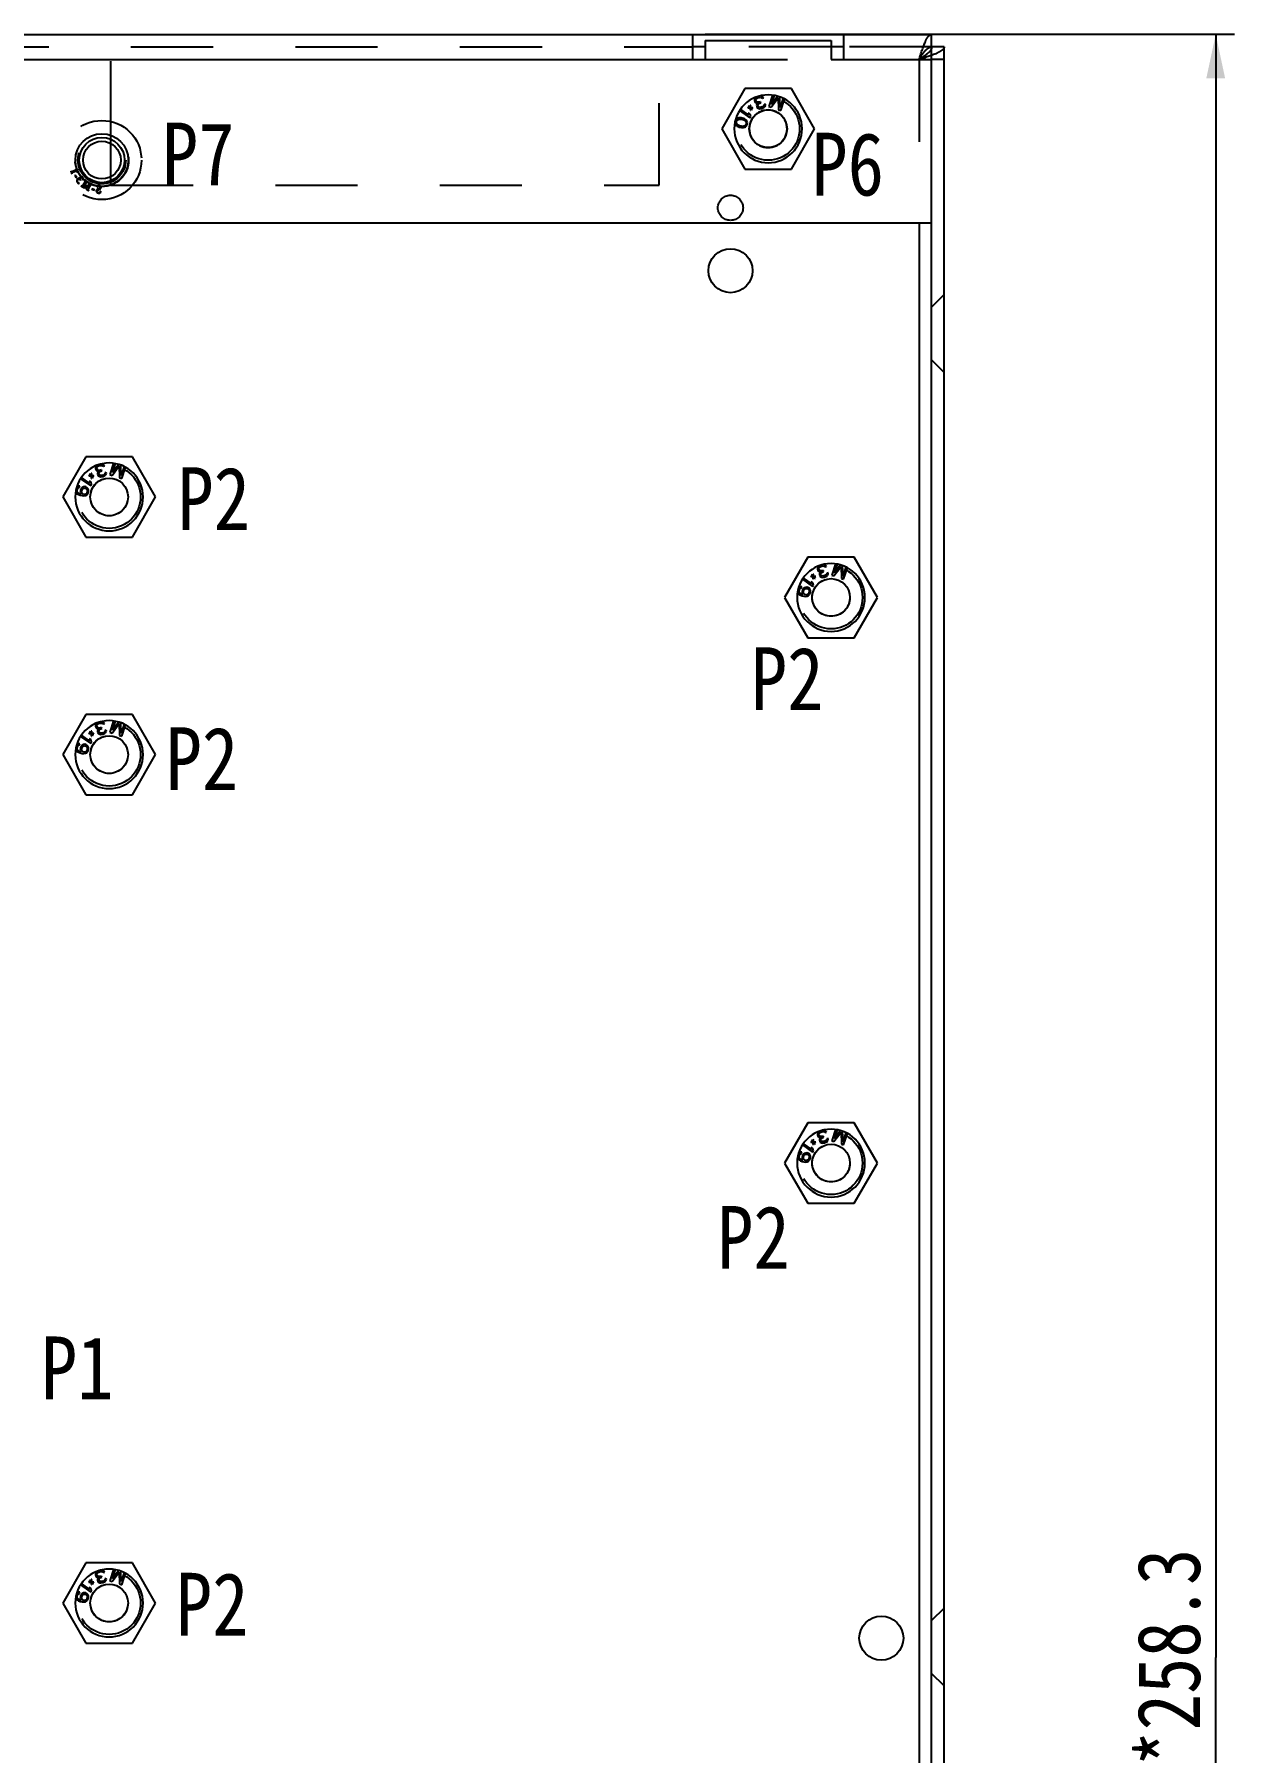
# Model space of a CAD drawing. Header units: millimetres. Extents: x 0 to 1189, y 25 to 866.
# Drawn here: x 501.5 to 597, y 466.1 to 602.8 of the extents above; entities that cross this region are included whole.
import ezdxf

# ---------------------------------------------------------------- set-up
doc = ezdxf.new("R2010")
doc.units = ezdxf.units.MM
doc.header["$LTSCALE"] = 65.395
doc.linetypes.add('HIDDEN', pattern=[0.2, 0.1, -0.1])
doc.layers.get('0').update_dxf_attribs({"linetype": 'CONTINUOUS'})
doc.layers.add('02___PRT_ALL_AXES', color=7, linetype='CONTINUOUS')
doc.layers.add('DEFAULT_2', color=8, linetype='HIDDEN')
doc.styles.get("Standard").update_dxf_attribs({"font": 'txt', "width": 0.85})
doc.dimstyles.new('DIMSTYLE_2', dxfattribs={"dimtxt": 5, "dimasz": 3.5, "dimexe": 1.5, "dimexo": 1, "dimgap": 1.25, "dimtad": 1, "dimdsep": 46, "dimtxsty": 'Standard', "dimblk": '_FILLED', "dimblk1": '_FILLED', "dimblk2": '_FILLED', "dimcen": 0.09, "dimadec": 0, "dimazin": 0, "dimtp": 0.5, "dimtm": 0.5, "dimtfac": 1, "dimtofl": 0, "dimtmove": 0, "dimatfit": 3, "dimldrblk": '_FILLED', "dimfxl": 0, "dimtolj": 1, "dimarcsym": 0})

# ---------------------------------------------------------------- blocks, each defined once
blk = doc.blocks.new('_FILLED')
at = {"color": 0, "linetype": 'ByBlock'}
blk.add_solid([(0, 0), (-1, 0.214), (-1, -0.214)], dxfattribs=at)
blk = doc.blocks.new('*D2')
at = {"color": 2, "linetype": 'Continuous', "transparency": 16777216}
for p, q in [((554.9, 602.77), (597, 602.77)), ((595.5, 602.77), (595.5, 473.62)), ((595.5, 344.47), (595.5, 473.62)), ((572.9, 344.47), (597, 344.47))]:
    blk.add_line(p, q, dxfattribs=at)
at = {"color": 2, "linetype": 'Continuous', "transparency": 16777216, "xscale": 3.5, "yscale": 3.5, "zscale": 3.5}
for p, rotation in [((595.5, 602.77), 90), ((595.5, 344.47), 270)]:
    blk.add_blockref('_FILLED', p, dxfattribs=dict(at, rotation=rotation))
at = {"color": 2, "linetype": 'Continuous', "transparency": 16777216, "insert": (589.25, 473.62), "char_height": 5, "width": 25.5, "attachment_point": 2, "rotation": 90, "line_spacing_factor": 0.9}
blk.add_mtext('*258.3', dxfattribs=at)

msp = doc.modelspace()

# ---------------------------------------------------------------- linework, layer by layer
at = {"color": 3, "linetype": 'Continuous'}
for p, q in [((160.902, 602.766), (572.902, 602.766)), ((553.902, 600.766), (553.902, 602.766)), ((554.902, 602.266), (564.902, 602.266)), ((554.902, 602.266), (554.902, 600.766)), ((564.902, 602.266), (564.902, 600.766)), ((565.902, 602.766), (565.902, 600.766)), ((572.902, 587.766), (572.902, 602.766)), ((573.902, 345.466), (573.902, 601.766)), ((160.902, 600.766), (554.902, 600.766)), ((564.902, 600.766), (572.902, 600.766)), ((161.902, 587.766), (572.902, 587.766))]:
    msp.add_line(p, q, dxfattribs=at)
at = {"color": 7, "linetype": 'Continuous'}
for p, q in [((554.902, 601.766), (553.902, 601.766)), ((565.902, 601.766), (564.902, 601.766)), ((573.902, 601.766), (572.902, 601.766)), ((573.902, 600.766), (572.902, 600.766)), ((558.825, 597.571), (558.824, 597.504)), ((558.824, 597.504), (558.848, 597.422)), ((558.846, 597.644), (558.825, 597.571)), ((558.893, 597.703), (558.846, 597.644)), ((558.848, 597.422), (558.893, 597.347)), ((558.961, 597.768), (558.893, 597.703)), ((558.923, 597.534), (558.931, 597.581)), ((558.948, 597.453), (558.923, 597.534)), ((558.931, 597.581), (558.958, 597.634)), ((559.013, 597.383), (558.948, 597.453)), ((558.958, 597.634), (558.992, 597.666)), ((559.029, 597.81), (558.961, 597.768)), ((558.992, 597.666), (559.085, 597.717)), ((559.085, 597.717), (559.205, 597.753)), ((559.279, 597.865), (559.2, 597.862)), ((559.205, 597.753), (559.311, 597.764)), ((559.29, 597.401), (559.211, 597.377)), ((559.372, 597.849), (559.279, 597.865)), ((559.315, 597.32), (559.29, 597.401)), ((559.311, 597.764), (559.357, 597.755)), ((559.357, 597.755), (559.409, 597.727)), ((559.444, 597.826), (559.372, 597.849)), ((559.409, 597.727), (559.441, 597.692)), ((559.441, 597.692), (559.541, 597.723)), ((559.502, 597.778), (559.444, 597.826)), ((559.541, 597.723), (559.502, 597.778)), ((560.253, 597.932), (559.956, 597.026)), ((560.134, 596.967), (560.709, 597.719)), ((560.378, 597.912), (560.141, 597.189)), ((560.662, 597.845), (560.141, 597.189)), ((560.709, 597.719), (560.728, 596.773)), ((560.854, 596.956), (560.822, 597.793)), ((561.091, 597.679), (560.854, 596.956)), ((560.906, 596.715), (561.203, 597.621)), ((557.401, 596.05), (557.316, 595.963)), ((557.477, 596.097), (557.401, 596.05)), ((557.569, 596.119), (557.477, 596.097)), ((557.636, 596.126), (557.569, 596.119)), ((557.624, 596.704), (558.44, 596.13)), ((557.744, 596.123), (557.636, 596.126)), ((558.372, 596.33), (557.693, 596.807)), ((557.931, 596.081), (557.744, 596.123)), ((558.03, 596.037), (557.931, 596.081)), ((558.088, 596.003), (558.03, 596.037)), ((558.294, 596.955), (558.292, 596.925)), ((558.292, 596.925), (558.47, 596.91)), ((558.442, 596.943), (558.294, 596.955)), ((558.462, 596.42), (558.322, 596.518)), ((558.322, 596.518), (558.372, 596.33)), ((558.376, 597.082), (558.344, 597.055)), ((558.344, 597.055), (558.442, 596.943)), ((558.473, 596.97), (558.376, 597.082)), ((558.44, 596.13), (558.511, 596.232)), ((558.47, 596.91), (558.459, 596.732)), ((558.459, 596.732), (558.489, 596.73)), ((558.511, 596.232), (558.462, 596.42)), ((558.482, 597.118), (558.473, 596.97)), ((558.512, 597.116), (558.482, 597.118)), ((558.489, 596.73), (558.498, 596.878)), ((558.498, 596.878), (558.595, 596.766)), ((558.501, 596.938), (558.512, 597.116)), ((558.679, 596.923), (558.501, 596.938)), ((558.529, 596.906), (558.678, 596.893)), ((558.627, 596.793), (558.529, 596.906)), ((558.595, 596.766), (558.627, 596.793)), ((558.678, 596.893), (558.679, 596.923)), ((558.893, 597.347), (558.952, 597.298)), ((558.952, 597.298), (559.064, 597.288)), ((559.003, 597.202), (558.981, 597.129)), ((558.981, 597.129), (558.986, 597.042)), ((558.986, 597.042), (558.999, 597.001)), ((558.999, 597.001), (559.044, 596.926)), ((559.064, 597.288), (559.003, 597.202)), ((559.085, 597.361), (559.013, 597.383)), ((559.044, 596.926), (559.148, 596.869)), ((559.211, 597.377), (559.085, 597.361)), ((559.086, 597.072), (559.101, 597.166)), ((559.098, 597.031), (559.086, 597.072)), ((559.157, 596.983), (559.098, 597.031)), ((559.101, 597.166), (559.128, 597.219)), ((559.128, 597.219), (559.236, 597.296)), ((559.148, 596.869), (559.24, 596.852)), ((559.229, 596.96), (559.157, 596.983)), ((559.335, 596.97), (559.229, 596.96)), ((559.236, 597.296), (559.315, 597.32)), ((559.24, 596.852), (559.386, 596.874)), ((559.415, 596.994), (559.335, 596.97)), ((559.386, 596.874), (559.426, 596.887)), ((559.508, 597.045), (559.415, 596.994)), ((559.426, 596.887), (559.559, 596.95)), ((559.555, 597.104), (559.508, 597.045)), ((559.577, 597.177), (559.555, 597.104)), ((559.559, 596.95), (559.626, 597.015)), ((559.676, 597.208), (559.577, 597.177)), ((559.626, 597.015), (559.681, 597.12)), ((559.681, 597.12), (559.676, 597.208)), ((559.956, 597.026), (560.134, 596.967)), ((560.728, 596.773), (560.906, 596.715)), ((557.268, 595.845), (557.261, 595.719)), ((557.261, 595.719), (557.301, 595.603)), ((557.316, 595.963), (557.268, 595.845)), ((557.301, 595.603), (557.349, 595.528)), ((557.349, 595.528), (557.423, 595.469)), ((557.369, 595.716), (557.371, 595.822)), ((557.397, 595.646), (557.369, 595.716)), ((557.371, 595.822), (557.415, 595.919)), ((557.504, 595.536), (557.397, 595.646)), ((557.415, 595.919), (557.47, 595.971)), ((557.423, 595.469), (557.481, 595.435)), ((557.47, 595.971), (557.613, 596.024)), ((557.481, 595.435), (557.58, 595.391)), ((557.624, 595.488), (557.504, 595.536)), ((557.58, 595.391), (557.767, 595.349)), ((557.613, 596.024), (557.742, 596.017)), ((557.769, 595.455), (557.624, 595.488)), ((557.742, 596.017), (557.887, 595.984)), ((557.767, 595.349), (557.875, 595.346)), ((557.898, 595.448), (557.769, 595.455)), ((557.875, 595.346), (557.942, 595.353)), ((557.887, 595.984), (558.007, 595.936)), ((558.041, 595.501), (557.898, 595.448)), ((557.942, 595.353), (558.034, 595.375)), ((558.007, 595.936), (558.114, 595.826)), ((558.034, 595.375), (558.11, 595.422)), ((558.096, 595.553), (558.041, 595.501)), ((558.162, 595.944), (558.088, 596.003)), ((558.14, 595.65), (558.096, 595.553)), ((558.11, 595.422), (558.195, 595.509)), ((558.114, 595.826), (558.142, 595.756)), ((558.142, 595.756), (558.14, 595.65)), ((558.21, 595.869), (558.162, 595.944)), ((558.195, 595.509), (558.243, 595.627)), ((558.25, 595.753), (558.21, 595.869)), ((558.243, 595.627), (558.25, 595.753)), ((507.622, 591.451), (507.622, 594.082)), ((571.902, 587.766), (571.902, 346.466)), ((572.902, 344.466), (572.902, 587.766)), ((505.204, 567.415), (506.02, 566.842)), ((505.952, 567.042), (505.273, 567.519)), ((505.874, 567.666), (505.872, 567.637)), ((505.872, 567.637), (506.05, 567.622)), ((506.022, 567.654), (505.874, 567.666)), ((505.956, 567.794), (505.924, 567.767)), ((505.924, 567.767), (506.022, 567.654)), ((506.053, 567.682), (505.956, 567.794)), ((506.05, 567.622), (506.039, 567.444)), ((506.039, 567.444), (506.069, 567.441)), ((506.062, 567.83), (506.053, 567.682)), ((506.092, 567.828), (506.062, 567.83)), ((506.069, 567.441), (506.078, 567.59)), ((506.078, 567.59), (506.175, 567.477)), ((506.081, 567.649), (506.092, 567.828)), ((506.259, 567.635), (506.081, 567.649)), ((506.109, 567.617), (506.258, 567.605)), ((506.207, 567.505), (506.109, 567.617)), ((506.175, 567.477), (506.207, 567.505)), ((506.258, 567.605), (506.259, 567.635)), ((506.405, 568.283), (506.404, 568.215)), ((506.404, 568.215), (506.428, 568.134)), ((506.426, 568.356), (506.405, 568.283)), ((506.473, 568.415), (506.426, 568.356)), ((506.428, 568.134), (506.473, 568.059)), ((506.541, 568.48), (506.473, 568.415)), ((506.473, 568.059), (506.532, 568.01)), ((506.503, 568.246), (506.511, 568.293)), ((506.528, 568.164), (506.503, 568.246)), ((506.511, 568.293), (506.538, 568.345)), ((506.593, 568.095), (506.528, 568.164)), ((506.532, 568.01), (506.644, 568)), ((506.538, 568.345), (506.572, 568.378)), ((506.609, 568.521), (506.541, 568.48)), ((506.583, 567.914), (506.561, 567.841)), ((506.561, 567.841), (506.566, 567.753)), ((506.566, 567.753), (506.579, 567.713)), ((506.572, 568.378), (506.665, 568.429)), ((506.579, 567.713), (506.624, 567.637)), ((506.644, 568), (506.583, 567.914)), ((506.665, 568.073), (506.593, 568.095)), ((506.624, 567.637), (506.728, 567.58)), ((506.665, 568.429), (506.785, 568.465)), ((506.791, 568.089), (506.665, 568.073)), ((506.666, 567.784), (506.681, 567.877)), ((506.678, 567.743), (506.666, 567.784)), ((506.737, 567.694), (506.678, 567.743)), ((506.681, 567.877), (506.708, 567.93)), ((506.708, 567.93), (506.816, 568.007)), ((506.728, 567.58), (506.82, 567.564)), ((506.809, 567.672), (506.737, 567.694)), ((506.859, 568.577), (506.78, 568.573)), ((506.785, 568.465), (506.891, 568.475)), ((506.87, 568.113), (506.791, 568.089)), ((506.915, 567.682), (506.809, 567.672)), ((506.816, 568.007), (506.895, 568.032)), ((506.82, 567.564), (506.966, 567.586)), ((506.952, 568.561), (506.859, 568.577)), ((506.895, 568.032), (506.87, 568.113)), ((506.891, 568.475), (506.937, 568.467)), ((506.995, 567.706), (506.915, 567.682)), ((506.937, 568.467), (506.989, 568.439)), ((507.024, 568.538), (506.952, 568.561)), ((506.966, 567.586), (507.006, 567.598)), ((506.989, 568.439), (507.021, 568.404)), ((507.088, 567.757), (506.995, 567.706)), ((507.006, 567.598), (507.139, 567.661)), ((507.021, 568.404), (507.121, 568.434)), ((507.082, 568.489), (507.024, 568.538)), ((507.121, 568.434), (507.082, 568.489)), ((507.135, 567.816), (507.088, 567.757)), ((507.157, 567.889), (507.135, 567.816)), ((507.139, 567.661), (507.206, 567.726)), ((507.256, 567.92), (507.157, 567.889)), ((507.206, 567.726), (507.261, 567.832)), ((507.261, 567.832), (507.256, 567.92)), ((507.833, 568.644), (507.536, 567.738)), ((507.536, 567.738), (507.714, 567.679)), ((507.714, 567.679), (508.289, 568.431)), ((507.958, 568.624), (507.721, 567.901)), ((508.242, 568.557), (507.721, 567.901)), ((508.289, 568.431), (508.308, 567.485)), ((508.308, 567.485), (508.486, 567.426)), ((508.434, 567.667), (508.402, 568.505)), ((508.671, 568.391), (508.434, 567.667)), ((508.486, 567.426), (508.783, 568.332)), ((504.838, 566.515), (504.836, 566.41)), ((504.836, 566.41), (504.876, 566.295)), ((504.9, 566.695), (504.857, 566.599)), ((504.876, 566.295), (504.945, 566.215)), ((504.985, 566.782), (504.9, 566.695)), ((504.938, 566.473), (504.965, 566.595)), ((504.945, 566.407), (504.938, 566.473)), ((504.973, 566.337), (504.945, 566.407)), ((504.945, 566.215), (505.04, 566.151)), ((504.965, 566.595), (505, 566.651)), ((505.026, 566.282), (504.973, 566.337)), ((505.082, 566.825), (504.985, 566.782)), ((505, 566.651), (505.055, 566.703)), ((505.084, 566.248), (505.026, 566.282)), ((505.04, 566.151), (505.181, 566.098)), ((505.055, 566.703), (505.126, 566.73)), ((505.149, 566.831), (505.082, 566.825)), ((505.204, 566.2), (505.084, 566.248)), ((505.126, 566.73), (505.149, 566.831)), ((505.181, 566.098), (505.326, 566.066)), ((505.191, 566.437), (505.189, 566.331)), ((505.189, 566.331), (505.245, 566.19)), ((505.214, 566.539), (505.191, 566.437)), ((505.245, 566.19), (505.204, 566.2)), ((505.258, 566.636), (505.214, 566.539)), ((505.343, 566.724), (505.258, 566.636)), ((505.291, 566.394), (505.323, 566.536)), ((505.298, 566.328), (505.291, 566.394)), ((505.326, 566.258), (505.298, 566.328)), ((505.323, 566.536), (505.357, 566.592)), ((505.379, 566.203), (505.326, 566.258)), ((505.326, 566.066), (505.476, 566.053)), ((505.44, 566.766), (505.343, 566.724)), ((505.357, 566.592), (505.412, 566.644)), ((505.437, 566.169), (505.379, 566.203)), ((505.412, 566.644), (505.484, 566.671)), ((505.478, 566.16), (505.437, 566.169)), ((505.553, 566.783), (505.44, 566.766)), ((505.476, 566.053), (505.589, 566.071)), ((505.545, 566.166), (505.478, 566.16)), ((505.484, 566.671), (505.55, 566.677)), ((505.616, 566.193), (505.545, 566.166)), ((505.55, 566.677), (505.592, 566.668)), ((505.636, 566.765), (505.553, 566.783)), ((505.589, 566.071), (505.686, 566.113)), ((505.592, 566.668), (505.65, 566.634)), ((505.671, 566.244), (505.616, 566.193)), ((505.73, 566.701), (505.636, 566.765)), ((505.65, 566.634), (505.703, 566.579)), ((505.706, 566.301), (505.671, 566.244)), ((505.686, 566.113), (505.771, 566.201)), ((505.703, 566.579), (505.731, 566.509)), ((505.738, 566.443), (505.706, 566.301)), ((505.8, 566.621), (505.73, 566.701)), ((505.731, 566.509), (505.738, 566.443)), ((505.771, 566.201), (505.814, 566.298)), ((505.839, 566.506), (505.8, 566.621)), ((505.814, 566.298), (505.837, 566.399)), ((505.837, 566.399), (505.839, 566.506)), ((506.042, 567.132), (505.902, 567.23)), ((505.902, 567.23), (505.952, 567.042)), ((506.02, 566.842), (506.091, 566.944)), ((506.091, 566.944), (506.042, 567.132)), ((564.029, 560.521), (563.961, 560.48)), ((564.279, 560.577), (564.2, 560.573)), ((564.372, 560.561), (564.279, 560.577)), ((564.444, 560.538), (564.372, 560.561)), ((564.502, 560.489), (564.444, 560.538)), ((564.541, 560.434), (564.502, 560.489)), ((565.253, 560.644), (564.956, 559.738)), ((565.378, 560.624), (565.141, 559.901)), ((565.662, 560.557), (565.141, 559.901)), ((565.854, 559.667), (565.822, 560.505)), ((562.624, 559.415), (563.44, 558.842)), ((563.372, 559.042), (562.693, 559.519)), ((563.294, 559.666), (563.292, 559.637)), ((563.292, 559.637), (563.47, 559.622)), ((563.442, 559.654), (563.294, 559.666)), ((563.462, 559.132), (563.322, 559.23)), ((563.322, 559.23), (563.372, 559.042)), ((563.376, 559.794), (563.344, 559.767)), ((563.344, 559.767), (563.442, 559.654)), ((563.473, 559.682), (563.376, 559.794)), ((563.47, 559.622), (563.459, 559.444)), ((563.459, 559.444), (563.489, 559.441)), ((563.511, 558.944), (563.462, 559.132)), ((563.482, 559.83), (563.473, 559.682)), ((563.512, 559.828), (563.482, 559.83)), ((563.489, 559.441), (563.498, 559.59)), ((563.498, 559.59), (563.595, 559.477)), ((563.501, 559.649), (563.512, 559.828)), ((563.679, 559.635), (563.501, 559.649)), ((563.529, 559.617), (563.678, 559.605)), ((563.627, 559.505), (563.529, 559.617)), ((563.595, 559.477), (563.627, 559.505)), ((563.678, 559.605), (563.679, 559.635)), ((563.825, 560.283), (563.824, 560.215)), ((563.824, 560.215), (563.848, 560.134)), ((563.846, 560.356), (563.825, 560.283)), ((563.893, 560.415), (563.846, 560.356)), ((563.848, 560.134), (563.893, 560.059)), ((563.961, 560.48), (563.893, 560.415)), ((563.893, 560.059), (563.952, 560.01)), ((563.923, 560.246), (563.931, 560.293)), ((563.948, 560.164), (563.923, 560.246)), ((563.931, 560.293), (563.958, 560.345)), ((564.013, 560.095), (563.948, 560.164)), ((563.952, 560.01), (564.064, 560)), ((563.958, 560.345), (563.992, 560.378)), ((564.003, 559.914), (563.981, 559.841)), ((563.981, 559.841), (563.986, 559.753)), ((563.986, 559.753), (563.999, 559.713)), ((563.992, 560.378), (564.085, 560.429)), ((563.999, 559.713), (564.044, 559.637)), ((564.064, 560), (564.003, 559.914)), ((564.085, 560.073), (564.013, 560.095)), ((564.044, 559.637), (564.148, 559.58)), ((564.085, 560.429), (564.205, 560.465)), ((564.211, 560.089), (564.085, 560.073)), ((564.086, 559.784), (564.101, 559.877)), ((564.098, 559.743), (564.086, 559.784)), ((564.157, 559.694), (564.098, 559.743)), ((564.101, 559.877), (564.128, 559.93)), ((564.128, 559.93), (564.236, 560.007)), ((564.148, 559.58), (564.24, 559.564)), ((564.229, 559.672), (564.157, 559.694)), ((564.205, 560.465), (564.311, 560.475)), ((564.29, 560.113), (564.211, 560.089)), ((564.335, 559.682), (564.229, 559.672)), ((564.236, 560.007), (564.315, 560.032)), ((564.24, 559.564), (564.386, 559.586)), ((564.315, 560.032), (564.29, 560.113)), ((564.311, 560.475), (564.357, 560.467)), ((564.415, 559.706), (564.335, 559.682)), ((564.357, 560.467), (564.409, 560.439)), ((564.386, 559.586), (564.426, 559.598)), ((564.409, 560.439), (564.441, 560.404)), ((564.508, 559.757), (564.415, 559.706)), ((564.426, 559.598), (564.559, 559.661)), ((564.441, 560.404), (564.541, 560.434)), ((564.555, 559.816), (564.508, 559.757)), ((564.577, 559.889), (564.555, 559.816)), ((564.559, 559.661), (564.626, 559.726)), ((564.676, 559.92), (564.577, 559.889)), ((564.626, 559.726), (564.681, 559.832)), ((564.681, 559.832), (564.676, 559.92)), ((564.956, 559.738), (565.134, 559.679)), ((565.134, 559.679), (565.709, 560.431)), ((565.709, 560.431), (565.728, 559.485)), ((565.728, 559.485), (565.906, 559.426)), ((566.091, 560.391), (565.854, 559.667)), ((565.906, 559.426), (566.203, 560.332)), ((562.258, 558.515), (562.256, 558.41)), ((562.256, 558.41), (562.296, 558.295)), ((562.32, 558.695), (562.277, 558.599)), ((562.296, 558.295), (562.365, 558.215)), ((562.405, 558.782), (562.32, 558.695)), ((562.358, 558.473), (562.385, 558.595)), ((562.365, 558.407), (562.358, 558.473)), ((562.393, 558.337), (562.365, 558.407)), ((562.365, 558.215), (562.46, 558.151)), ((562.385, 558.595), (562.42, 558.651)), ((562.446, 558.282), (562.393, 558.337)), ((562.502, 558.825), (562.405, 558.782)), ((562.42, 558.651), (562.475, 558.703)), ((562.504, 558.248), (562.446, 558.282)), ((562.46, 558.151), (562.601, 558.098)), ((562.475, 558.703), (562.546, 558.73)), ((562.569, 558.831), (562.502, 558.825)), ((562.624, 558.2), (562.504, 558.248)), ((562.546, 558.73), (562.569, 558.831)), ((562.601, 558.098), (562.746, 558.066)), ((562.611, 558.437), (562.609, 558.331)), ((562.609, 558.331), (562.665, 558.19)), ((562.634, 558.539), (562.611, 558.437)), ((562.665, 558.19), (562.624, 558.2)), ((562.678, 558.636), (562.634, 558.539)), ((562.763, 558.724), (562.678, 558.636)), ((562.711, 558.394), (562.743, 558.536)), ((562.718, 558.328), (562.711, 558.394)), ((562.746, 558.258), (562.718, 558.328)), ((562.743, 558.536), (562.777, 558.592)), ((562.799, 558.203), (562.746, 558.258)), ((562.746, 558.066), (562.896, 558.053)), ((562.86, 558.766), (562.763, 558.724)), ((562.777, 558.592), (562.832, 558.644)), ((562.857, 558.169), (562.799, 558.203)), ((562.832, 558.644), (562.904, 558.671)), ((562.898, 558.16), (562.857, 558.169)), ((562.973, 558.783), (562.86, 558.766)), ((562.896, 558.053), (563.009, 558.071)), ((562.965, 558.166), (562.898, 558.16)), ((562.904, 558.671), (562.97, 558.677)), ((563.036, 558.193), (562.965, 558.166)), ((562.97, 558.677), (563.012, 558.668)), ((563.056, 558.765), (562.973, 558.783)), ((563.009, 558.071), (563.106, 558.113)), ((563.012, 558.668), (563.07, 558.634)), ((563.091, 558.244), (563.036, 558.193)), ((563.15, 558.701), (563.056, 558.765)), ((563.07, 558.634), (563.123, 558.579)), ((563.126, 558.301), (563.091, 558.244)), ((563.106, 558.113), (563.191, 558.201)), ((563.123, 558.579), (563.151, 558.509)), ((563.158, 558.443), (563.126, 558.301)), ((563.22, 558.621), (563.15, 558.701)), ((563.151, 558.509), (563.158, 558.443)), ((563.191, 558.201), (563.234, 558.298)), ((563.259, 558.506), (563.22, 558.621)), ((563.234, 558.298), (563.257, 558.399)), ((563.257, 558.399), (563.259, 558.506)), ((563.44, 558.842), (563.511, 558.944)), ((505.204, 546.915), (506.02, 546.342)), ((505.952, 546.542), (505.273, 547.019)), ((505.874, 547.166), (505.872, 547.137)), ((505.872, 547.137), (506.05, 547.122)), ((506.022, 547.154), (505.874, 547.166)), ((505.956, 547.294), (505.924, 547.267)), ((505.924, 547.267), (506.022, 547.154)), ((506.053, 547.182), (505.956, 547.294)), ((506.05, 547.122), (506.039, 546.944)), ((506.039, 546.944), (506.069, 546.941)), ((506.062, 547.33), (506.053, 547.182)), ((506.092, 547.328), (506.062, 547.33)), ((506.069, 546.941), (506.078, 547.09)), ((506.078, 547.09), (506.175, 546.977)), ((506.081, 547.149), (506.092, 547.328)), ((506.259, 547.135), (506.081, 547.149)), ((506.109, 547.117), (506.258, 547.105)), ((506.207, 547.005), (506.109, 547.117)), ((506.175, 546.977), (506.207, 547.005)), ((506.258, 547.105), (506.259, 547.135)), ((506.405, 547.783), (506.404, 547.715)), ((506.404, 547.715), (506.428, 547.634)), ((506.426, 547.856), (506.405, 547.783)), ((506.473, 547.915), (506.426, 547.856)), ((506.428, 547.634), (506.473, 547.559)), ((506.541, 547.98), (506.473, 547.915)), ((506.473, 547.559), (506.532, 547.51)), ((506.503, 547.746), (506.511, 547.793)), ((506.528, 547.664), (506.503, 547.746)), ((506.511, 547.793), (506.538, 547.845)), ((506.593, 547.595), (506.528, 547.664)), ((506.532, 547.51), (506.644, 547.5)), ((506.538, 547.845), (506.572, 547.878)), ((506.609, 548.021), (506.541, 547.98)), ((506.583, 547.414), (506.561, 547.341)), ((506.561, 547.341), (506.566, 547.253)), ((506.566, 547.253), (506.579, 547.213)), ((506.572, 547.878), (506.665, 547.929)), ((506.579, 547.213), (506.624, 547.137)), ((506.644, 547.5), (506.583, 547.414)), ((506.665, 547.573), (506.593, 547.595)), ((506.624, 547.137), (506.728, 547.08)), ((506.665, 547.929), (506.785, 547.965)), ((506.791, 547.589), (506.665, 547.573)), ((506.666, 547.284), (506.681, 547.377)), ((506.678, 547.243), (506.666, 547.284)), ((506.737, 547.194), (506.678, 547.243)), ((506.681, 547.377), (506.708, 547.43)), ((506.708, 547.43), (506.816, 547.507)), ((506.728, 547.08), (506.82, 547.064)), ((506.809, 547.172), (506.737, 547.194)), ((506.859, 548.077), (506.78, 548.073)), ((506.785, 547.965), (506.891, 547.975)), ((506.87, 547.613), (506.791, 547.589)), ((506.915, 547.182), (506.809, 547.172)), ((506.816, 547.507), (506.895, 547.532)), ((506.82, 547.064), (506.966, 547.086)), ((506.952, 548.061), (506.859, 548.077)), ((506.895, 547.532), (506.87, 547.613)), ((506.891, 547.975), (506.937, 547.967)), ((506.995, 547.206), (506.915, 547.182)), ((506.937, 547.967), (506.989, 547.939)), ((507.024, 548.038), (506.952, 548.061)), ((506.966, 547.086), (507.006, 547.098)), ((506.989, 547.939), (507.021, 547.904)), ((507.088, 547.257), (506.995, 547.206)), ((507.006, 547.098), (507.139, 547.161)), ((507.021, 547.904), (507.121, 547.934)), ((507.082, 547.989), (507.024, 548.038)), ((507.121, 547.934), (507.082, 547.989)), ((507.135, 547.316), (507.088, 547.257)), ((507.157, 547.389), (507.135, 547.316)), ((507.139, 547.161), (507.206, 547.226)), ((507.256, 547.42), (507.157, 547.389)), ((507.206, 547.226), (507.261, 547.332)), ((507.261, 547.332), (507.256, 547.42)), ((507.833, 548.144), (507.536, 547.238)), ((507.536, 547.238), (507.714, 547.179)), ((507.714, 547.179), (508.289, 547.931)), ((507.958, 548.124), (507.721, 547.401)), ((508.242, 548.057), (507.721, 547.401)), ((508.289, 547.931), (508.308, 546.985)), ((508.308, 546.985), (508.486, 546.926)), ((508.434, 547.167), (508.402, 548.005)), ((508.671, 547.891), (508.434, 547.167)), ((508.486, 546.926), (508.783, 547.832)), ((504.838, 546.015), (504.836, 545.91)), ((504.836, 545.91), (504.876, 545.795)), ((504.9, 546.195), (504.857, 546.099)), ((504.876, 545.795), (504.945, 545.715)), ((504.985, 546.282), (504.9, 546.195)), ((504.938, 545.973), (504.965, 546.095)), ((504.945, 545.907), (504.938, 545.973)), ((504.973, 545.837), (504.945, 545.907)), ((504.945, 545.715), (505.04, 545.651)), ((504.965, 546.095), (505, 546.151)), ((505.026, 545.782), (504.973, 545.837)), ((505.082, 546.325), (504.985, 546.282)), ((505, 546.151), (505.055, 546.203)), ((505.084, 545.748), (505.026, 545.782)), ((505.04, 545.651), (505.181, 545.598)), ((505.055, 546.203), (505.126, 546.23)), ((505.149, 546.331), (505.082, 546.325)), ((505.204, 545.7), (505.084, 545.748)), ((505.126, 546.23), (505.149, 546.331)), ((505.181, 545.598), (505.326, 545.566)), ((505.191, 545.937), (505.189, 545.831)), ((505.189, 545.831), (505.245, 545.69)), ((505.214, 546.039), (505.191, 545.937)), ((505.245, 545.69), (505.204, 545.7)), ((505.258, 546.136), (505.214, 546.039)), ((505.343, 546.224), (505.258, 546.136)), ((505.291, 545.894), (505.323, 546.036)), ((505.298, 545.828), (505.291, 545.894)), ((505.326, 545.758), (505.298, 545.828)), ((505.323, 546.036), (505.357, 546.092)), ((505.379, 545.703), (505.326, 545.758)), ((505.326, 545.566), (505.476, 545.553)), ((505.44, 546.266), (505.343, 546.224)), ((505.357, 546.092), (505.412, 546.144)), ((505.437, 545.669), (505.379, 545.703)), ((505.412, 546.144), (505.484, 546.171)), ((505.478, 545.66), (505.437, 545.669)), ((505.553, 546.283), (505.44, 546.266)), ((505.476, 545.553), (505.589, 545.571)), ((505.545, 545.666), (505.478, 545.66)), ((505.484, 546.171), (505.55, 546.177)), ((505.616, 545.693), (505.545, 545.666)), ((505.55, 546.177), (505.592, 546.168)), ((505.636, 546.265), (505.553, 546.283)), ((505.589, 545.571), (505.686, 545.613)), ((505.592, 546.168), (505.65, 546.134)), ((505.671, 545.744), (505.616, 545.693)), ((505.73, 546.201), (505.636, 546.265)), ((505.65, 546.134), (505.703, 546.079)), ((505.706, 545.801), (505.671, 545.744)), ((505.686, 545.613), (505.771, 545.701)), ((505.703, 546.079), (505.731, 546.009)), ((505.738, 545.943), (505.706, 545.801)), ((505.8, 546.121), (505.73, 546.201)), ((505.731, 546.009), (505.738, 545.943)), ((505.771, 545.701), (505.814, 545.798)), ((505.839, 546.006), (505.8, 546.121)), ((505.814, 545.798), (505.837, 545.899)), ((505.837, 545.899), (505.839, 546.006)), ((506.042, 546.632), (505.902, 546.73)), ((505.902, 546.73), (505.952, 546.542)), ((506.02, 546.342), (506.091, 546.444)), ((506.091, 546.444), (506.042, 546.632)), ((563.893, 515.415), (563.846, 515.356)), ((563.961, 515.48), (563.893, 515.415)), ((563.958, 515.345), (563.992, 515.378)), ((564.029, 515.521), (563.961, 515.48)), ((563.992, 515.378), (564.085, 515.429)), ((564.085, 515.429), (564.205, 515.465)), ((564.279, 515.577), (564.2, 515.573)), ((564.205, 515.465), (564.311, 515.475)), ((564.372, 515.561), (564.279, 515.577)), ((564.311, 515.475), (564.357, 515.467)), ((564.357, 515.467), (564.409, 515.439)), ((564.444, 515.538), (564.372, 515.561)), ((564.409, 515.439), (564.441, 515.404)), ((564.441, 515.404), (564.541, 515.434)), ((564.502, 515.489), (564.444, 515.538)), ((564.541, 515.434), (564.502, 515.489)), ((565.253, 515.644), (564.956, 514.738)), ((565.134, 514.679), (565.709, 515.431)), ((565.378, 515.624), (565.141, 514.901)), ((565.662, 515.557), (565.141, 514.901)), ((565.709, 515.431), (565.728, 514.485)), ((565.854, 514.667), (565.822, 515.505)), ((566.091, 515.391), (565.854, 514.667)), ((562.624, 514.415), (563.44, 513.842)), ((563.372, 514.042), (562.693, 514.519)), ((563.294, 514.666), (563.292, 514.637)), ((563.292, 514.637), (563.47, 514.622)), ((563.442, 514.654), (563.294, 514.666)), ((563.462, 514.132), (563.322, 514.23)), ((563.322, 514.23), (563.372, 514.042)), ((563.376, 514.794), (563.344, 514.767)), ((563.344, 514.767), (563.442, 514.654)), ((563.473, 514.682), (563.376, 514.794)), ((563.47, 514.622), (563.459, 514.444)), ((563.459, 514.444), (563.489, 514.441)), ((563.511, 513.944), (563.462, 514.132)), ((563.482, 514.83), (563.473, 514.682)), ((563.512, 514.828), (563.482, 514.83)), ((563.489, 514.441), (563.498, 514.59)), ((563.498, 514.59), (563.595, 514.477)), ((563.501, 514.649), (563.512, 514.828)), ((563.679, 514.635), (563.501, 514.649)), ((563.529, 514.617), (563.678, 514.605)), ((563.627, 514.505), (563.529, 514.617)), ((563.595, 514.477), (563.627, 514.505)), ((563.678, 514.605), (563.679, 514.635)), ((563.825, 515.283), (563.824, 515.215)), ((563.824, 515.215), (563.848, 515.134)), ((563.846, 515.356), (563.825, 515.283)), ((563.848, 515.134), (563.893, 515.059)), ((563.893, 515.059), (563.952, 515.01)), ((563.923, 515.246), (563.931, 515.293)), ((563.948, 515.164), (563.923, 515.246)), ((563.931, 515.293), (563.958, 515.345)), ((564.013, 515.095), (563.948, 515.164)), ((563.952, 515.01), (564.064, 515)), ((564.003, 514.914), (563.981, 514.841)), ((563.981, 514.841), (563.986, 514.753)), ((563.986, 514.753), (563.999, 514.713)), ((563.999, 514.713), (564.044, 514.637)), ((564.064, 515), (564.003, 514.914)), ((564.085, 515.073), (564.013, 515.095)), ((564.044, 514.637), (564.148, 514.58)), ((564.211, 515.089), (564.085, 515.073)), ((564.086, 514.784), (564.101, 514.877)), ((564.098, 514.743), (564.086, 514.784)), ((564.157, 514.694), (564.098, 514.743)), ((564.101, 514.877), (564.128, 514.93)), ((564.128, 514.93), (564.236, 515.007)), ((564.148, 514.58), (564.24, 514.564)), ((564.229, 514.672), (564.157, 514.694)), ((564.29, 515.113), (564.211, 515.089)), ((564.335, 514.682), (564.229, 514.672)), ((564.236, 515.007), (564.315, 515.032)), ((564.24, 514.564), (564.386, 514.586)), ((564.315, 515.032), (564.29, 515.113)), ((564.415, 514.706), (564.335, 514.682)), ((564.386, 514.586), (564.426, 514.598)), ((564.508, 514.757), (564.415, 514.706)), ((564.426, 514.598), (564.559, 514.661)), ((564.555, 514.816), (564.508, 514.757)), ((564.577, 514.889), (564.555, 514.816)), ((564.559, 514.661), (564.626, 514.726)), ((564.676, 514.92), (564.577, 514.889)), ((564.626, 514.726), (564.681, 514.832)), ((564.681, 514.832), (564.676, 514.92)), ((564.956, 514.738), (565.134, 514.679)), ((565.728, 514.485), (565.906, 514.426)), ((565.906, 514.426), (566.203, 515.332)), ((562.258, 513.515), (562.256, 513.41)), ((562.256, 513.41), (562.296, 513.295)), ((562.32, 513.695), (562.277, 513.599)), ((562.296, 513.295), (562.365, 513.215)), ((562.405, 513.782), (562.32, 513.695)), ((562.358, 513.473), (562.385, 513.595)), ((562.365, 513.407), (562.358, 513.473)), ((562.393, 513.337), (562.365, 513.407)), ((562.365, 513.215), (562.46, 513.151)), ((562.385, 513.595), (562.42, 513.651)), ((562.446, 513.282), (562.393, 513.337)), ((562.502, 513.825), (562.405, 513.782)), ((562.42, 513.651), (562.475, 513.703)), ((562.504, 513.248), (562.446, 513.282)), ((562.46, 513.151), (562.601, 513.098)), ((562.475, 513.703), (562.546, 513.73)), ((562.569, 513.831), (562.502, 513.825)), ((562.624, 513.2), (562.504, 513.248)), ((562.546, 513.73), (562.569, 513.831)), ((562.601, 513.098), (562.746, 513.066)), ((562.611, 513.437), (562.609, 513.331)), ((562.609, 513.331), (562.665, 513.19)), ((562.634, 513.539), (562.611, 513.437)), ((562.665, 513.19), (562.624, 513.2)), ((562.678, 513.636), (562.634, 513.539)), ((562.763, 513.724), (562.678, 513.636)), ((562.711, 513.394), (562.743, 513.536)), ((562.718, 513.328), (562.711, 513.394)), ((562.746, 513.258), (562.718, 513.328)), ((562.743, 513.536), (562.777, 513.592)), ((562.799, 513.203), (562.746, 513.258)), ((562.746, 513.066), (562.896, 513.053)), ((562.86, 513.766), (562.763, 513.724)), ((562.777, 513.592), (562.832, 513.644)), ((562.857, 513.169), (562.799, 513.203)), ((562.832, 513.644), (562.904, 513.671)), ((562.898, 513.16), (562.857, 513.169)), ((562.973, 513.783), (562.86, 513.766)), ((562.896, 513.053), (563.009, 513.071)), ((562.965, 513.166), (562.898, 513.16)), ((562.904, 513.671), (562.97, 513.677)), ((563.036, 513.193), (562.965, 513.166)), ((562.97, 513.677), (563.012, 513.668)), ((563.056, 513.765), (562.973, 513.783)), ((563.009, 513.071), (563.106, 513.113)), ((563.012, 513.668), (563.07, 513.634)), ((563.091, 513.244), (563.036, 513.193)), ((563.15, 513.701), (563.056, 513.765)), ((563.07, 513.634), (563.123, 513.579)), ((563.126, 513.301), (563.091, 513.244)), ((563.106, 513.113), (563.191, 513.201)), ((563.123, 513.579), (563.151, 513.509)), ((563.158, 513.443), (563.126, 513.301)), ((563.22, 513.621), (563.15, 513.701)), ((563.151, 513.509), (563.158, 513.443)), ((563.191, 513.201), (563.234, 513.298)), ((563.259, 513.506), (563.22, 513.621)), ((563.234, 513.298), (563.257, 513.399)), ((563.257, 513.399), (563.259, 513.506)), ((563.44, 513.842), (563.511, 513.944)), ((506.062, 479.83), (506.053, 479.682)), ((506.092, 479.828), (506.062, 479.83)), ((506.405, 480.283), (506.404, 480.215)), ((506.404, 480.215), (506.428, 480.134)), ((506.426, 480.356), (506.405, 480.283)), ((506.473, 480.415), (506.426, 480.356)), ((506.428, 480.134), (506.473, 480.059)), ((506.541, 480.48), (506.473, 480.415)), ((506.473, 480.059), (506.532, 480.01)), ((506.503, 480.246), (506.511, 480.293)), ((506.528, 480.164), (506.503, 480.246)), ((506.511, 480.293), (506.538, 480.345)), ((506.593, 480.095), (506.528, 480.164)), ((506.532, 480.01), (506.644, 480)), ((506.538, 480.345), (506.572, 480.378)), ((506.609, 480.521), (506.541, 480.48)), ((506.583, 479.914), (506.561, 479.841)), ((506.561, 479.841), (506.566, 479.753)), ((506.572, 480.378), (506.665, 480.429)), ((506.644, 480), (506.583, 479.914)), ((506.665, 480.073), (506.593, 480.095)), ((506.665, 480.429), (506.785, 480.465)), ((506.791, 480.089), (506.665, 480.073)), ((506.666, 479.784), (506.681, 479.877)), ((506.681, 479.877), (506.708, 479.93)), ((506.708, 479.93), (506.816, 480.007)), ((506.859, 480.577), (506.78, 480.573)), ((506.785, 480.465), (506.891, 480.475)), ((506.87, 480.113), (506.791, 480.089)), ((506.816, 480.007), (506.895, 480.032)), ((506.952, 480.561), (506.859, 480.577)), ((506.895, 480.032), (506.87, 480.113)), ((506.891, 480.475), (506.937, 480.467)), ((506.937, 480.467), (506.989, 480.439)), ((507.024, 480.538), (506.952, 480.561)), ((506.989, 480.439), (507.021, 480.404)), ((507.021, 480.404), (507.121, 480.434)), ((507.082, 480.489), (507.024, 480.538)), ((507.121, 480.434), (507.082, 480.489)), ((507.157, 479.889), (507.135, 479.816)), ((507.256, 479.92), (507.157, 479.889)), ((507.206, 479.726), (507.261, 479.832)), ((507.261, 479.832), (507.256, 479.92)), ((507.833, 480.644), (507.536, 479.738)), ((507.714, 479.679), (508.289, 480.431)), ((507.958, 480.624), (507.721, 479.901)), ((508.242, 480.557), (507.721, 479.901)), ((508.289, 480.431), (508.308, 479.485)), ((508.434, 479.667), (508.402, 480.505)), ((508.671, 480.391), (508.434, 479.667)), ((508.486, 479.426), (508.783, 480.332)), ((504.838, 478.515), (504.836, 478.41)), ((504.9, 478.695), (504.857, 478.599)), ((504.985, 478.782), (504.9, 478.695)), ((504.938, 478.473), (504.965, 478.595)), ((504.945, 478.407), (504.938, 478.473)), ((504.965, 478.595), (505, 478.651)), ((505.082, 478.825), (504.985, 478.782)), ((505, 478.651), (505.055, 478.703)), ((505.055, 478.703), (505.126, 478.73)), ((505.149, 478.831), (505.082, 478.825)), ((505.126, 478.73), (505.149, 478.831)), ((505.214, 478.539), (505.191, 478.437)), ((505.204, 479.415), (506.02, 478.842)), ((505.258, 478.636), (505.214, 478.539)), ((505.343, 478.724), (505.258, 478.636)), ((505.952, 479.042), (505.273, 479.519)), ((505.291, 478.394), (505.323, 478.536)), ((505.323, 478.536), (505.357, 478.592)), ((505.44, 478.766), (505.343, 478.724)), ((505.357, 478.592), (505.412, 478.644)), ((505.412, 478.644), (505.484, 478.671)), ((505.553, 478.783), (505.44, 478.766)), ((505.484, 478.671), (505.55, 478.677)), ((505.55, 478.677), (505.592, 478.668)), ((505.636, 478.765), (505.553, 478.783)), ((505.592, 478.668), (505.65, 478.634)), ((505.73, 478.701), (505.636, 478.765)), ((505.65, 478.634), (505.703, 478.579)), ((505.703, 478.579), (505.731, 478.509)), ((505.8, 478.621), (505.73, 478.701)), ((505.731, 478.509), (505.738, 478.443)), ((505.839, 478.506), (505.8, 478.621)), ((505.837, 478.399), (505.839, 478.506)), ((505.874, 479.666), (505.872, 479.637)), ((505.872, 479.637), (506.05, 479.622)), ((506.022, 479.654), (505.874, 479.666)), ((506.042, 479.132), (505.902, 479.23)), ((505.902, 479.23), (505.952, 479.042)), ((505.956, 479.794), (505.924, 479.767)), ((505.924, 479.767), (506.022, 479.654)), ((506.053, 479.682), (505.956, 479.794)), ((506.02, 478.842), (506.091, 478.944)), ((506.05, 479.622), (506.039, 479.444)), ((506.039, 479.444), (506.069, 479.441)), ((506.091, 478.944), (506.042, 479.132)), ((506.069, 479.441), (506.078, 479.59)), ((506.078, 479.59), (506.175, 479.477)), ((506.081, 479.649), (506.092, 479.828)), ((506.259, 479.635), (506.081, 479.649)), ((506.109, 479.617), (506.258, 479.605)), ((506.207, 479.505), (506.109, 479.617)), ((506.175, 479.477), (506.207, 479.505)), ((506.258, 479.605), (506.259, 479.635)), ((506.566, 479.753), (506.579, 479.713)), ((506.579, 479.713), (506.624, 479.637)), ((506.624, 479.637), (506.728, 479.58)), ((506.678, 479.743), (506.666, 479.784)), ((506.737, 479.694), (506.678, 479.743)), ((506.728, 479.58), (506.82, 479.564)), ((506.809, 479.672), (506.737, 479.694)), ((506.915, 479.682), (506.809, 479.672)), ((506.82, 479.564), (506.966, 479.586)), ((506.995, 479.706), (506.915, 479.682)), ((506.966, 479.586), (507.006, 479.598)), ((507.088, 479.757), (506.995, 479.706)), ((507.006, 479.598), (507.139, 479.661)), ((507.135, 479.816), (507.088, 479.757)), ((507.139, 479.661), (507.206, 479.726)), ((507.536, 479.738), (507.714, 479.679)), ((508.308, 479.485), (508.486, 479.426)), ((504.836, 478.41), (504.876, 478.295)), ((504.876, 478.295), (504.945, 478.215)), ((504.973, 478.337), (504.945, 478.407)), ((504.945, 478.215), (505.04, 478.151)), ((505.026, 478.282), (504.973, 478.337)), ((505.084, 478.248), (505.026, 478.282)), ((505.04, 478.151), (505.181, 478.098)), ((505.204, 478.2), (505.084, 478.248)), ((505.181, 478.098), (505.326, 478.066)), ((505.191, 478.437), (505.189, 478.331)), ((505.189, 478.331), (505.245, 478.19)), ((505.245, 478.19), (505.204, 478.2)), ((505.298, 478.328), (505.291, 478.394)), ((505.326, 478.258), (505.298, 478.328)), ((505.379, 478.203), (505.326, 478.258)), ((505.326, 478.066), (505.476, 478.053)), ((505.437, 478.169), (505.379, 478.203)), ((505.478, 478.16), (505.437, 478.169)), ((505.476, 478.053), (505.589, 478.071)), ((505.545, 478.166), (505.478, 478.16)), ((505.616, 478.193), (505.545, 478.166)), ((505.589, 478.071), (505.686, 478.113)), ((505.671, 478.244), (505.616, 478.193)), ((505.706, 478.301), (505.671, 478.244)), ((505.686, 478.113), (505.771, 478.201)), ((505.738, 478.443), (505.706, 478.301)), ((505.771, 478.201), (505.814, 478.298)), ((505.814, 478.298), (505.837, 478.399))]:
    msp.add_line(p, q, dxfattribs=at)
at = {"color": 3, "linetype": 'Continuous'}
msp.add_circle((506.902, 592.766), 2.1, dxfattribs=at)
at = {"color": 7, "linetype": 'Continuous'}
for centre, radius in [((506.902, 592.766), 1.8), ((506.902, 592.766), 1.5), ((556.902, 583.966), 1.75), ((568.902, 475.166), 1.75)]:
    msp.add_circle(centre, radius, dxfattribs=at)
for centre in [(559.902, 595.255), (507.482, 565.966), (564.902, 557.966), (507.482, 545.466), (564.902, 512.966), (507.482, 477.966)]:
    msp.add_arc(centre, 2.7, 0, 180, dxfattribs=at)
at = {"color": 3, "linetype": 'Continuous'}
for start, end in [(76.64003, 101.99645), (153.22608, 205.35881), (333.22608, 25.35881), (256.64003, 281.99645)]:
    msp.add_arc((559.902, 595.255), 1.5, start, end, dxfattribs=at)
at = {"layer": '02___PRT_ALL_AXES', "color": 7, "linetype": 'Continuous'}
for centre in [(559.902, 595.255), (507.482, 565.966), (564.902, 557.966), (507.482, 545.466), (564.902, 512.966), (507.482, 477.966)]:
    msp.add_circle(centre, 1.5, dxfattribs=at)
for centre in [(559.902, 595.255), (507.482, 565.966), (564.902, 557.966), (507.482, 545.466), (564.902, 512.966), (507.482, 477.966)]:
    msp.add_arc(centre, 2.7, 180, 360, dxfattribs=at)
at = {"layer": 'DEFAULT_2', "color": 8, "linetype": 'HIDDEN'}
for p, q in [((456.902, 601.766), (553.902, 601.766)), ((507.622, 594.082), (507.622, 602.766)), ((551.222, 590.766), (551.222, 602.766)), ((564.902, 601.766), (554.902, 601.766)), ((572.902, 601.766), (565.902, 601.766)), ((554.902, 600.766), (564.902, 600.766)), ((571.902, 600.766), (571.902, 587.766)), ((558.055, 598.455), (556.207, 595.255)), ((561.75, 598.455), (558.055, 598.455)), ((563.597, 595.255), (561.75, 598.455)), ((556.207, 595.255), (558.055, 592.055)), ((561.75, 592.055), (563.597, 595.255)), ((504.991, 592.03), (504.509, 591.83)), ((504.532, 591.775), (504.946, 591.947)), ((504.946, 591.947), (504.923, 591.82)), ((505.002, 592.003), (504.991, 592.03)), ((558.055, 592.055), (561.75, 592.055)), ((504.44, 591.882), (504.427, 591.876)), ((504.463, 591.846), (504.44, 591.882)), ((504.508, 591.679), (504.522, 591.685)), ((504.522, 591.685), (504.511, 591.732)), ((504.788, 591.568), (504.755, 591.548)), ((504.755, 591.548), (504.869, 591.365)), ((504.902, 591.385), (504.788, 591.568)), ((504.869, 591.365), (504.902, 591.385)), ((504.923, 591.82), (504.944, 591.815)), ((505.096, 590.902), (505.103, 590.919)), ((505.193, 591.15), (505.213, 591.154)), ((505.235, 590.72), (505.228, 590.708)), ((505.309, 590.693), (505.235, 590.72)), ((505.571, 591.077), (505.358, 590.723)), ((505.371, 591.208), (505.389, 591.202)), ((505.415, 590.682), (505.634, 591.045)), ((505.458, 590.586), (505.417, 590.623)), ((505.45, 590.573), (505.458, 590.586)), ((505.524, 591.198), (505.517, 591.186)), ((505.517, 591.186), (505.559, 591.147)), ((505.634, 591.045), (505.548, 590.509)), ((505.548, 590.509), (506.036, 590.849)), ((505.595, 590.629), (505.671, 591.11)), ((506.001, 590.911), (505.595, 590.629)), ((506.036, 590.849), (505.793, 590.447)), ((505.816, 590.434), (506.064, 590.845)), ((506.064, 590.845), (506.14, 590.811)), ((506.14, 590.811), (506.147, 590.823)), ((506.539, 590.706), (506.532, 590.602)), ((506.544, 590.601), (506.532, 590.602)), ((507.622, 590.766), (507.622, 591.451)), ((507.622, 590.766), (551.222, 590.766)), ((505.67, 590.458), (505.663, 590.445)), ((505.747, 590.422), (505.67, 590.458)), ((505.872, 590.336), (505.834, 590.37)), ((505.864, 590.324), (505.872, 590.336)), ((506.112, 590.469), (506.1, 590.432)), ((506.1, 590.432), (506.307, 590.369)), ((506.318, 590.407), (506.112, 590.469)), ((506.307, 590.369), (506.318, 590.407)), ((506.798, 590.302), (506.811, 590.301)), ((506.806, 590.165), (506.811, 590.301)), ((573.902, 582.066), (572.902, 581.066)), ((572.902, 576.866), (573.902, 575.866)), ((505.635, 569.166), (503.787, 565.966)), ((509.33, 569.166), (505.635, 569.166)), ((511.177, 565.966), (509.33, 569.166)), ((503.787, 565.966), (505.635, 562.766)), ((509.33, 562.766), (511.177, 565.966)), ((505.635, 562.766), (509.33, 562.766)), ((563.055, 561.166), (561.207, 557.966)), ((566.75, 561.166), (563.055, 561.166)), ((568.597, 557.966), (566.75, 561.166)), ((561.207, 557.966), (563.055, 554.766)), ((566.75, 554.766), (568.597, 557.966)), ((563.055, 554.766), (566.75, 554.766)), ((505.635, 548.666), (503.787, 545.466)), ((509.33, 548.666), (505.635, 548.666)), ((511.177, 545.466), (509.33, 548.666)), ((503.787, 545.466), (505.635, 542.266)), ((509.33, 542.266), (511.177, 545.466)), ((505.635, 542.266), (509.33, 542.266)), ((563.055, 516.166), (561.207, 512.966)), ((566.75, 516.166), (563.055, 516.166)), ((568.597, 512.966), (566.75, 516.166)), ((561.207, 512.966), (563.055, 509.766)), ((566.75, 509.766), (568.597, 512.966)), ((563.055, 509.766), (566.75, 509.766)), ((505.635, 481.166), (503.787, 477.966)), ((509.33, 481.166), (505.635, 481.166)), ((511.177, 477.966), (509.33, 481.166)), ((503.787, 477.966), (505.635, 474.766)), ((509.33, 474.766), (511.177, 477.966)), ((573.902, 477.566), (572.902, 476.566)), ((505.635, 474.766), (509.33, 474.766)), ((573.902, 471.366), (572.902, 472.366))]:
    msp.add_line(p, q, dxfattribs=at)
for centre, radius in [((559.902, 595.255), 2.5), ((506.902, 592.766), 3.15), ((506.902, 592.766), 2.125), ((506.902, 592.766), 1.9), ((556.902, 588.966), 1), ((507.482, 565.966), 2.5), ((507.482, 565.966), 1.5), ((564.902, 557.966), 2.5), ((564.902, 557.966), 1.5), ((507.482, 545.466), 2.5), ((507.482, 545.466), 1.5), ((564.902, 512.966), 2.5), ((564.902, 512.966), 1.5), ((507.482, 477.966), 2.5), ((507.482, 477.966), 1.5)]:
    msp.add_circle(centre, radius, dxfattribs=at)
for centre, radius, start, end in [((559.902, 595.255), 1.5, 101.99645, 153.22608), ((559.902, 595.255), 1.5, 25.35881, 76.64003), ((559.902, 595.255), 1.5, 205.35881, 256.64003), ((559.902, 595.255), 1.5, 281.99645, 333.22608), ((506.335, 592.385), 1.438, 238.91018, 242.46334)]:
    msp.add_arc(centre, radius, start, end, dxfattribs=at)
for points, knots in [([(571.902, 600.766), (572.054, 601.243), (572.26, 601.888), (572.576, 602.566), (572.805, 602.766), (572.902, 602.766)], [0, 0, 0, 0, 0.65412, 0.8723579, 1, 1, 1, 1]), ([(573.902, 601.766), (573.902, 601.669), (573.702, 601.44), (573.024, 601.124), (572.379, 600.918), (571.902, 600.766)], [0, 0, 0, 0, 0.1276421, 0.3458801, 1, 1, 1, 1]), ([(571.902, 600.766), (572.022, 600.955), (572.234, 601.289), (572.502, 601.6), (572.652, 601.69)], [0, 0, 0, 0, 0.560459, 1, 1, 1, 1]), ([(572.902, 601.766), (572.902, 601.72), (572.861, 601.5), (572.691, 601.334), (572.558, 601.222)], [0, 0, 0, 0, 0.2099212, 1, 1, 1, 1]), ([(572.558, 601.222), (572.512, 601.183), (572.301, 601.019), (572.075, 600.877), (571.902, 600.766)], [0, 0, 0, 0, 0.2305011, 1, 1, 1, 1])]:
    msp.add_open_spline(points, degree=3, knots=knots, dxfattribs=at)
for points in [[(572.652, 601.69), (572.727, 601.735), (572.815, 601.766), (572.902, 601.766)], [(504.944, 591.815), (504.953, 591.864), (504.973, 591.927), (505.002, 592.003)], [(504.427, 591.876), (504.441, 591.847), (504.455, 591.815), (504.47, 591.779)], [(504.509, 591.83), (504.489, 591.822), (504.475, 591.827), (504.463, 591.846)], [(504.47, 591.779), (504.485, 591.742), (504.498, 591.709), (504.508, 591.679)], [(504.511, 591.732), (504.506, 591.753), (504.513, 591.767), (504.532, 591.775)], [(504.911, 591.124), (504.909, 591.065), (504.93, 591.012), (504.973, 590.964)], [(504.98, 591.27), (504.936, 591.231), (504.913, 591.182), (504.911, 591.124)], [(504.974, 590.993), (504.95, 591.02), (504.939, 591.055), (504.944, 591.098)], [(504.944, 591.098), (504.949, 591.14), (504.969, 591.177), (505.003, 591.208)], [(504.973, 590.964), (505.001, 590.933), (505.026, 590.913), (505.048, 590.903)], [(505.06, 590.955), (505.019, 590.962), (504.99, 590.975), (504.974, 590.993)], [(505.09, 591.315), (505.051, 591.315), (505.014, 591.301), (504.98, 591.27)], [(505.003, 591.208), (505.032, 591.233), (505.062, 591.247), (505.094, 591.25)], [(505.048, 590.903), (505.07, 590.893), (505.086, 590.893), (505.096, 590.902)], [(505.096, 590.939), (505.089, 590.946), (505.077, 590.952), (505.06, 590.955)], [(505.19, 591.262), (505.163, 591.297), (505.13, 591.315), (505.09, 591.315)], [(505.094, 591.25), (505.125, 591.253), (505.151, 591.244), (505.17, 591.222)], [(505.103, 590.919), (505.103, 590.927), (505.101, 590.934), (505.096, 590.939)], [(505.17, 591.222), (505.185, 591.205), (505.192, 591.181), (505.193, 591.15)], [(505.192, 591.365), (505.187, 591.338), (505.187, 591.304), (505.19, 591.262)], [(505.226, 591.428), (505.208, 591.412), (505.197, 591.391), (505.192, 591.365)], [(505.21, 591.206), (505.202, 591.288), (505.21, 591.341), (505.236, 591.364)], [(505.213, 591.154), (505.213, 591.171), (505.212, 591.188), (505.21, 591.206)], [(505.297, 591.445), (505.267, 591.449), (505.243, 591.444), (505.226, 591.428)], [(505.228, 590.708), (505.278, 590.679), (505.316, 590.657), (505.34, 590.643)], [(505.236, 591.364), (505.254, 591.38), (505.275, 591.387), (505.298, 591.385)], [(505.376, 591.402), (505.353, 591.427), (505.327, 591.441), (505.297, 591.445)], [(505.298, 591.385), (505.319, 591.383), (505.339, 591.373), (505.356, 591.354)], [(505.334, 590.693), (505.328, 590.689), (505.319, 590.689), (505.309, 590.693)], [(505.358, 590.723), (505.348, 590.707), (505.341, 590.697), (505.334, 590.693)], [(505.34, 590.643), (505.373, 590.623), (505.409, 590.6), (505.45, 590.573)], [(505.356, 591.354), (505.372, 591.336), (505.381, 591.314), (505.385, 591.288)], [(505.385, 591.288), (505.389, 591.262), (505.384, 591.235), (505.371, 591.208)], [(505.416, 591.311), (505.414, 591.343), (505.401, 591.373), (505.376, 591.402)], [(505.389, 591.202), (505.409, 591.243), (505.418, 591.279), (505.416, 591.311)], [(505.401, 590.649), (505.401, 590.655), (505.405, 590.666), (505.415, 590.682)], [(505.417, 590.623), (505.406, 590.633), (505.401, 590.641), (505.401, 590.649)], [(505.593, 591.154), (505.568, 591.169), (505.545, 591.184), (505.524, 591.198)], [(505.559, 591.147), (505.573, 591.134), (505.58, 591.124), (505.582, 591.114)], [(505.582, 591.114), (505.584, 591.104), (505.58, 591.092), (505.571, 591.077)], [(506.071, 590.866), (506.037, 590.886), (506.013, 590.902), (506.001, 590.911)], [(506.147, 590.823), (506.138, 590.827), (506.112, 590.841), (506.071, 590.866)], [(506.675, 590.731), (506.622, 590.737), (506.577, 590.728), (506.539, 590.706)], [(506.544, 590.601), (506.57, 590.678), (506.618, 590.713), (506.687, 590.705)], [(506.8, 590.676), (506.77, 590.706), (506.728, 590.726), (506.675, 590.731)], [(506.687, 590.705), (506.719, 590.702), (506.746, 590.689), (506.766, 590.668)], [(506.791, 590.599), (506.789, 590.579), (506.779, 590.561), (506.759, 590.546)], [(506.766, 590.668), (506.786, 590.647), (506.794, 590.624), (506.791, 590.599)], [(506.792, 590.477), (506.819, 590.501), (506.834, 590.53), (506.838, 590.565)], [(506.838, 590.565), (506.843, 590.607), (506.83, 590.644), (506.8, 590.676)], [(505.663, 590.445), (505.695, 590.428), (505.729, 590.409), (505.765, 590.387)], [(505.793, 590.447), (505.778, 590.422), (505.763, 590.415), (505.747, 590.422)], [(505.765, 590.387), (505.791, 590.371), (505.825, 590.35), (505.864, 590.324)], [(505.806, 590.403), (505.805, 590.41), (505.809, 590.421), (505.816, 590.434)], [(505.834, 590.37), (505.817, 590.385), (505.807, 590.396), (505.806, 590.403)], [(506.459, 590.33), (506.454, 590.28), (506.467, 590.236), (506.499, 590.202)], [(506.509, 590.425), (506.481, 590.406), (506.464, 590.374), (506.459, 590.33)], [(506.499, 590.202), (506.531, 590.167), (506.578, 590.146), (506.641, 590.14)], [(506.539, 590.207), (506.517, 590.231), (506.507, 590.257), (506.51, 590.287)], [(506.641, 590.49), (506.581, 590.466), (506.536, 590.444), (506.509, 590.425)], [(506.51, 590.287), (506.513, 590.313), (506.525, 590.335), (506.547, 590.351)], [(506.625, 590.166), (506.59, 590.17), (506.561, 590.183), (506.539, 590.207)], [(506.547, 590.351), (506.569, 590.367), (506.603, 590.384), (506.651, 590.403)], [(506.732, 590.198), (506.698, 590.172), (506.663, 590.162), (506.625, 590.166)], [(506.759, 590.546), (506.739, 590.531), (506.7, 590.513), (506.641, 590.49)], [(506.641, 590.14), (506.7, 590.133), (506.755, 590.142), (506.806, 590.165)], [(506.651, 590.403), (506.717, 590.429), (506.764, 590.453), (506.792, 590.477)], [(506.798, 590.302), (506.788, 590.257), (506.766, 590.223), (506.732, 590.198)]]:
    msp.add_open_spline(points, degree=3, dxfattribs=at)

# ---------------------------------------------------------------- texts
at = {"color": 2, "linetype": 'Continuous', "char_height": 5, "width": 8.5, "attachment_point": 1, "line_spacing_factor": 0.9}
for s, insert in [('P7', (511.675, 595.751)), ('P6', (563.329, 594.944)), ('P2', (512.904, 568.333)), ('P2', (558.521, 554.004)), ('P2', (511.97, 547.642)), ('P2', (555.832, 509.555)), ('P1', (502.055, 499.172)), ('P2', (512.782, 480.371))]:
    msp.add_mtext(s, dxfattribs=dict(at, insert=insert))

# ---------------------------------------------------------------- dimensions: what is measured, and where the dimension line sits
at = {"color": 2, "linetype": 'Continuous'}
dim = msp.add_linear_dim(base=(595.503, 602.766), p1=(571.902, 344.466), p2=(553.902, 602.766), angle=90, text='*<>', dimstyle='DIMSTYLE_2', dxfattribs=at)
dim.commit()
dim.dimension.update_dxf_attribs({"geometry": '*D2', "text_midpoint": (595.503, 473.616), "dimtype": 160})

doc.saveas('drawing.dxf')
